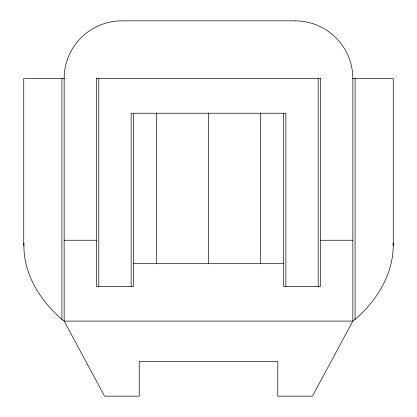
<?xml version="1.0" encoding="UTF-8"?>
<svg xmlns="http://www.w3.org/2000/svg" width="417" height="417" viewBox="0 0 417 417"><rect width="100%" height="100%" fill="white"/><g stroke="black" fill="none" stroke-linecap="round" stroke-linejoin="round"><path stroke-width="0.63" d="M352.532 78.589L393.262 78.589L393.262 245.603C393.017 274.667 376.619 300.928 355.081 319.417L352.845 321.09L312.427 396.15L277.785 396.15L277.785 361.508L139.215 361.508L139.215 396.15L104.573 396.15L64.155 321.09L61.919 319.417C39.891 300.443 22.716 272.989 23.988 243.069M64.468 78.589L23.738 78.589L23.738 245.603M96.233 78.589L320.767 78.589M64.155 240.255L96.489 240.255M320.511 240.255L352.845 240.255M133.44 263.351L283.56 263.351M393.012 243.069L393.262 245.603M355.081 78.589L355.081 319.417M320.511 78.589L320.511 286.448L283.56 286.448L283.56 113.231M318.202 78.589L318.202 286.448M285.869 286.448L285.869 113.231L131.131 113.231L131.131 286.448M260.463 113.043L260.463 263.878M208.5 113.043L208.5 263.878M156.537 113.043L156.537 263.878M133.44 113.231L133.44 286.448L96.489 286.448L96.489 78.589M98.798 78.589L98.798 286.448M61.919 78.589L61.919 319.417M295.106 20.85L121.894 20.85A57.739 57.739 0 0 0 64.155 78.589L64.155 321.09L352.845 321.09L352.845 78.589A57.739 57.739 0 0 0 295.106 20.85"/></g></svg>
